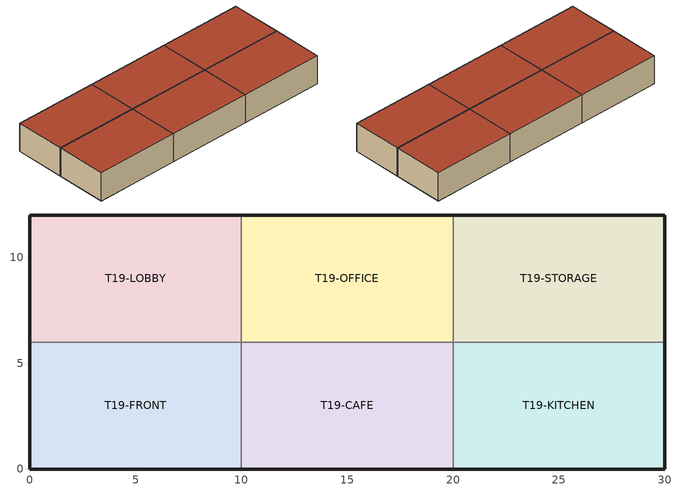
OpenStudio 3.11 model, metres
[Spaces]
T19-FRONT
 floor ground: 0,0 10,0 10,6 0,6 z0
 wall outside: 10,0 0,0 0,6 z0:3.5
 wall to T19-LOBBY: 0,6 10,6 z0:3.5
 wall to T19-CAFE: 10,6 10,0 z0:3.5
 roof outside: 0,6 10,6 10,0 0,0 z3.5
T19-LOBBY
 floor ground: 0,6 10,6 10,12 0,12 z0
 wall outside: 0,6 0,12 10,12 z0:3.5
 wall to T19-OFFICE: 10,12 10,6 z0:3.5
 roof outside: 0,12 10,12 10,6 0,6 z3.5
T19-CAFE
 floor ground: 10,0 20,0 20,6 10,6 z0
 wall outside: 20,0 10,0 z0:3.5
 wall to T19-OFFICE: 10,6 20,6 z0:3.5
 wall to T19-KITCHEN: 20,6 20,0 z0:3.5
 roof outside: 10,6 20,6 20,0 10,0 z3.5
T19-OFFICE
 floor ground: 10,6 20,6 20,12 10,12 z0
 wall outside: 10,12 20,12 z0:3.5
 wall to T19-STORAGE: 20,12 20,6 z0:3.5
 roof outside: 10,12 20,12 20,6 10,6 z3.5
T19-KITCHEN
 floor ground: 20,0 30,0 30,6 20,6 z0
 wall outside: 30,6 30,0 20,0 z0:3.5
 wall to T19-STORAGE: 20,6 30,6 z0:3.5
 roof outside: 20,6 30,6 30,0 20,0 z3.5
T19-STORAGE
 floor ground: 20,6 30,6 30,12 20,12 z0
 wall outside: 20,12 30,12 30,6 z0:3.5
 roof outside: 20,12 30,12 30,6 20,6 z3.5
[Building]
CLI Mixed Use Service Block
[BuildingStory]
01_MIXED: Nominal Z Coordinate {m}=0
[ThermalZone] Use Ideal Air Loads=No
T19-FRONT Zone; T19-LOBBY Zone; T19-CAFE Zone; T19-OFFICE Zone; T19-KITCHEN Zone; T19-STORAGE Zone
[Sizing:Zone] Zone Cooling Design Supply Air Temperature Input Method=SupplyAirTemperature; Zone Cooling Design Supply Air Temperature {C}=14; Zone Cooling Design Supply Air Temperature Difference {deltaC}=11.11; Zone Heating Design Supply Air Temperature Input Method=SupplyAirTemperature; Zone Heating Design Supply Air Temperature {C}=40; Zone Heating Design Supply Air Temperature Difference {deltaC}=11.11; Zone Cooling Design Supply Air Humidity Ratio {kg-H2O/kg-air}=0.0085; Zone Heating Design Supply Air Humidity Ratio {kg-H2O/kg-air}=0.008; Cooling Design Air Flow Method=DesignDay; Heating Design Air Flow Method=DesignDay; Account for Dedicated Outdoor Air System=No; Dedicated Outdoor Air System Control Strategy=NeutralSupplyAir; Dedicated Outdoor Air Low Setpoint Temperature for Design {C}=autosize; Dedicated Outdoor Air High Setpoint Temperature for Design {C}=autosize; Zone Load Sizing Method=Sensible Load Only No Latent Load; Zone Latent Cooling Design Supply Air Humidity Ratio Input Method=HumidityRatioDifference; Zone Cooling Design Supply Air Humidity Ratio Difference {kgWater/kgDryAir}=0.005; Zone Latent Heating Design Supply Air Humidity Ratio Input Method=HumidityRatioDifference; Zone Humidification Design Supply Air Humidity Ratio Difference {kgWater/kgDryAir}=0.005; Sizing Option=Coincident; Heating Coil Sizing Method=None; Maximum Heating Capacity To Cooling Load Sizing Ratio {W/W}=1
T19-FRONT Zone; T19-LOBBY Zone; T19-CAFE Zone; T19-OFFICE Zone; T19-KITCHEN Zone; T19-STORAGE Zone
[Space] Building Story=01_MIXED; Part of Total Floor Area=Yes
Name | Thermal Zone
T19-FRONT | T19-FRONT Zone
T19-LOBBY | T19-LOBBY Zone
T19-CAFE | T19-CAFE Zone
T19-OFFICE | T19-OFFICE Zone
T19-KITCHEN | T19-KITCHEN Zone
T19-STORAGE | T19-STORAGE Zone
